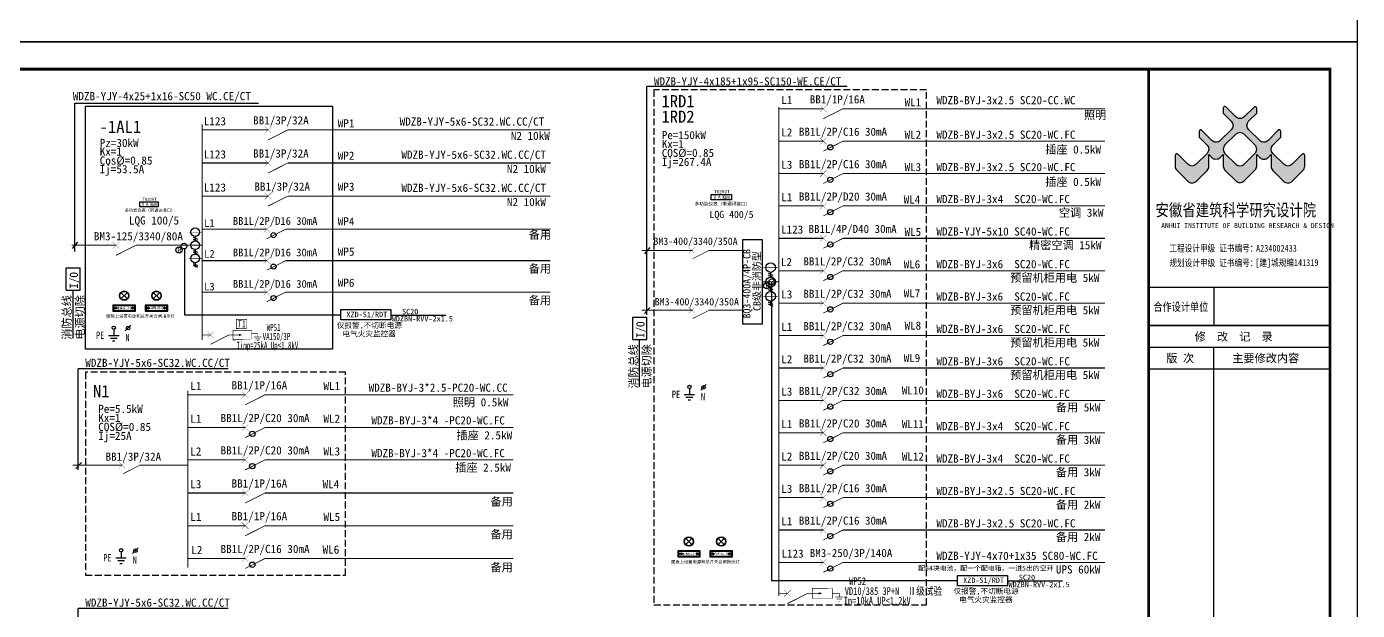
# Model space of a CAD drawing. Header units: millimetres. Extents: x -633009578 to 5705885, y -633235091 to 2571734.
# Drawn here: x 2495533 to 2544355, y 2302132 to 2323531 of the extents above; entities that cross this region are included whole.
import ezdxf
from ezdxf.enums import TextEntityAlignment as Align

# ---------------------------------------------------------------- set-up
doc = ezdxf.new("R2010")
doc.units = ezdxf.units.MM
doc.header["$LTSCALE"] = 1000
doc.header["$MEASUREMENT"] = 0
for name, pattern in [('CENTER2', [1.125, 0.75, -0.125, 0.125, -0.125]), ('CENTERX2', [101.60000000000001, 63.5, -12.7, 12.7, -12.7]), ('CONTINOUS', [0]), ('DASH', [0.35, 0.25, -0.1]), ('DASHED', [0.75, 0.5, -0.25])]:
    doc.linetypes.add(name, pattern=pattern)
doc.layers.get('0').update_dxf_attribs({"color": 9})
for name, color, linetype in [('000000000000电气', 7, 'Continuous'), ('ETEXT', 3, 'Continuous'), ('LIU6', 7, 'Continuous'), ('Q4', 4, 'DASHED'), ('SIG_TEXT', 7, 'Continuous'), ('电气系统', 3, 'Continuous'), ('系统图', 2, 'Continuous'), ('设备-箱柜', 3, 'Continuous'), ('院图签、封面151013$0$PUB_TITLE', 153, 'Continuous'), ('院图签、封面151013$0$图签文字', 4, 'Continuous')]:
    doc.layers.add(name, color=color, linetype=linetype)
doc.layers.add('CENTER', color=2, linetype='CENTERX2', lineweight=15)
doc.layers.add('DRAW', color=4, linetype='Continuous', lineweight=30)
doc.styles.add('--宋体', font='simhei.ttf', dxfattribs={"width": 0.8})
doc.styles.add('-宋体', font='simhei.ttf', dxfattribs={"width": 0.8})
doc.styles.add('_TCH_LABEL', font='simhei.ttf', dxfattribs={"bigfont": 'GBCBIG'})
doc.styles.add('HZ', font='simhei.ttf', dxfattribs={"width": 0.8, "bigfont": 'HZTXT'})
doc.styles.add('QH2', font='simhei.ttf', dxfattribs={"width": 0.8, "bigfont": 'hztxt.shx'})
doc.styles.add('宋', font='simhei.ttf', dxfattribs={"width": 0.8})
doc.styles.add('宋体', font='simhei.ttf')
doc.styles.add('院图签、封面151013$0$-宋体', font='simhei.ttf', dxfattribs={"width": 0.8})

# ---------------------------------------------------------------- blocks, each defined once
blk = doc.blocks.new('TDRGDF')
at = {"layer": 'Q4', "linetype": 'ByBlock'}
for p, q in [((446387.5256404903, 58472.59624750647), (446593.6993197899, 58678.76992680595)), ((445776.7547560146, 58309.82028122569), (446157.4902807728, 58309.82028122569)), ((445841.0681892505, 58209.92008159889), (446094.891872423, 58209.92008159889)), ((445923.8181400143, 58109.16236952852), (446010.4268967735, 58109.16236952852)), ((445967.1225183934, 58529.56762266156), (445967.1225183934, 58310.67779366902))]:
    blk.add_line(p, q, dxfattribs=at)
for centre, radius in [((445967.1225183934, 58589.75748594452), 60.18986328299367), ((446490.6124801405, 58575.68308715624), 67.1087518500866)]:
    blk.add_circle(centre, radius, dxfattribs=at)
at = {"layer": 'LIU6', "style": 'QH2', "width": 0.7}
for s, p in [('PE', (445318.43758979, 58180.16403639058)), ('N', (446394.4151157473, 58094.5004197343))]:
    blk.add_text(s, height=270, dxfattribs=at).set_placement(p)
blk = doc.blocks.new('1107AA')
at = {"color": 3, "linetype": 'Continuous'}
for points, const_width in [([(0, -7.499999999999943), (-3.791225550042969, 0)], 0.3), ([(1.25, 1.25), (-1.25, -1.25)], 0.1), ([(-1.25, 1.25), (1.25, -1.25)], 0.1)]:
    blk.add_lwpolyline(points, dxfattribs=dict(at, const_width=const_width))
blk = doc.blocks.new('DIANYUANQIECHU')
at = {"color": 2, "linetype": 'Continuous'}
for p, q in [((-382.7851457878423, -262.6817455241689), (-382.7851457878423, 559.0627642427571)), ((-382.7851457878423, 559.0627642427571), (125.9148453391681, 559.0627642427571)), ((125.9148453391681, -262.6817455241689), (125.9148453391681, 559.0627642427571)), ((-382.7851457878423, -262.6817455241689), (125.9148453391681, -262.6817455241689)), ((-135.6266534136084, -2022.217717583175), (-135.6266534136084, -262.6817455269629))]:
    blk.add_line(p, q, dxfattribs=at)
at = {"color": 2, "linetype": 'Continuous', "style": '-宋体'}
for s, p in [('I/O', (44.62207350801327, -212.2931357730413)), ('消防总线', (-214.7050174408068, -2083.741190719884)), ('电源切除', (275.4769001297245, -2080.431213304051))]:
    blk.add_text(s, height=300, rotation=90, dxfattribs=at).set_placement(p)
blk = doc.blocks.new('166')
at = {"linetype": 'CONTINOUS', "const_width": 0.3}
blk.add_lwpolyline([(2.499511344820348, 9.87373129909065), (-2.500488655179652, 9.87373129909065), (-2.500488655179652, -0.1262687009093497), (2.499511344820348, -0.1262687009093497)], close=True, dxfattribs=at)
at = {"linetype": 'CONTINOUS'}
blk.add_lwpolyline([(-0.0004886551796516869, 6.726561730980393, 1.25, 0, 0), (-0.0004886551796516869, 4.87373129909065, 0, 0, 0)], format="xyseb", dxfattribs=at)
at = {"linetype": 'CONTINOUS', "const_width": 0.3}
blk.add_lwpolyline([(-0.0004886551796516869, 9.87373129909065), (-0.0004886551796516869, 6.12373129909065)], dxfattribs=at)
at = {"color": 1, "style": 'HZ', "width": 0.8}
blk.add_attdef('MARK', (5.019829210013995, 3.669134004552689), '', height=3, dxfattribs=at)
blk = doc.blocks.new('G$C6655DB29')
at = {"layer": 'ETEXT'}
for points, const_width in [([(3.163312934804708, 0.003257958800531924), (309.0414488846436, 0.003258559270761907)], 27.075), ([(1136.371727521997, 0.003257757984101772), (985.9164456566796, 0.003258542157709599)], 27.075), ([(1813.246726490092, 46.49905918573495), (2042.680675741751, 46.49905874952674)], 27.075), ([(2042.680675953627, -78.10381713043898), (2042.680675741751, 46.49905874952674)], 20.30625), ([(1907.305675953627, -78.10381712694652), (2178.055675953627, -78.10381713381503)], 20.30625), ([(1958.071300951764, -145.7913171282271), (2127.290050951764, -145.7913171325345)], 20.30625), ([(2008.836925735231, -213.4788171296241), (2076.524425950367, -213.4788171312539)], 20.30625)]:
    blk.add_lwpolyline(points, dxfattribs=dict(at, const_width=const_width))
at = {"layer": '电气系统', "color": 3, "const_width": 20.30625}
blk.add_lwpolyline([(1256.072542051319, 570.3814967920771), (1256.072542042937, 231.9439967920771), (1638.548238915857, 231.943996774964), (1638.548238924704, 570.381496774964)], close=True, dxfattribs=at)
at = {"layer": 'ETEXT', "rotation": 89.99999999855241}
for name, p, xscale, yscale, zscale in [('1107AA', (309.0414488846436, 0.003258559270761907, 3.897044635703086e-08), 90.24999956965446, 90.24999956965446, 90.25), ('166', (1804.699913796969, 0.03633264778181911), 67.6875, 67.6875, 67.6875)]:
    blk.add_blockref(name, p, dxfattribs=dict(at, xscale=xscale, yscale=yscale, zscale=zscale))
at = {"color": 7, "style": '_TCH_LABEL', "flags": 1}
blk.add_attdef('A', text='', height=0.0081450625, dxfattribs=at).set_placement((0, 0), align=Align.MIDDLE_CENTER)
at = {"layer": '电气系统', "color": 3, "style": '宋'}
for s, width, p in [('T1', 0.8, (1307.353704556823, 282.4286507569486, 154.065906459989)), ('VA150/3P  ', 0.6, (2223.333327219356, -183.2268115471816, 154.0659064734793)), ('WP51', 0.6, (2370.531378080603, 148.556345381774, 154.0659064861744)), (' Iimp=25kA Up<1.8kV', 0.6, (1134.019267902244, -508.9887739323312, 154.0659064733304))]:
    blk.add_text(s, height=257.2125, dxfattribs=dict(at, width=width)).set_placement(p)
blk = doc.blocks.new('0923')
at = {"color": 3, "linetype": 'Continuous'}
for p, q in [((-4.999999999997097, -3.749999999999998), (-2.5, -3.749999999999998)), ((-4.607008628772519, -4.999999999999998), (-3.498343629190968, -2.5)), ((-3.556412954494361, -4.999999999999998), (-2.447747954912812, -2.5)), ((2.500000000002899, -3.749999999999998), (5, -3.749999999999998)), ((2.892991371227482, -4.999999999999998), (4.00165637080903, -2.5)), ((3.943587045505637, -4.999999999999998), (5.052252045087187, -2.5)), ((10.00000000000289, -3.749999999999998), (12.5, -3.749999999999998)), ((10.39299137122748, -4.999999999999998), (11.50165637080901, -2.5)), ((11.44358704550562, -4.999999999999998), (12.55225204508717, -2.5))]:
    blk.add_line(p, q, dxfattribs=at)
at = {"color": 3, "linetype": 'Continuous', "const_width": 0.3}
for points in [[(-7.5, 0), (-7.5, -7.499999999999997)], [(0, 0), (0, -7.499999999999997)], [(7.5, 0), (7.5, -7.499999999999997)]]:
    blk.add_lwpolyline(points, dxfattribs=at)
at = {"color": 3, "linetype": 'Continuous'}
for centre in [(-7.5, -3.749999999999998), (0, -3.749999999999998), (7.5, -3.749999999999998)]:
    blk.add_circle(centre, 2.5, dxfattribs=at)
blk = doc.blocks.new('多功能仪表')
at = {"layer": '系统图', "color": 2}
blk.add_lwpolyline([(499849.8124978523, 344130.797729742), (501604.7780312169, 344130.797729742), (501604.7780312169, 343663.8300797648), (499849.8124978523, 343663.8300797648)], close=True, dxfattribs=at)
at = {"color": 3, "linetype": 'Continuous', "style": '宋体'}
for s, p in [('多功能仪表（带通讯接口）', (500820.9528662576, 343179.832067108)), ('V', (500164.6288839834, 343753.052568481)), ('TK200T', (500773.3548086541, 344241.7908899534)), ('A', (500559.1450232663, 343754.6136896947)), ('KWH', (501159.7769581829, 343748.3737670283))]:
    blk.add_text(s, height=288, dxfattribs=at).set_placement(p, align=Align.CENTER)
blk = doc.blocks.new('wuxiancewen-3dian')
at = {"color": 3, "xscale": 0.6375, "yscale": 0.6375, "zscale": 0.6375}
blk.add_blockref('多功能仪表', (-320698.9524522395, -218483.487614088, 700.6128348268088), dxfattribs=at)
blk = doc.blocks.new('G$C27E13D86')
at = {"layer": '000000000000电气'}
blk.add_line((-199.8397513246164, -862.9455207663705), (-199.839751332067, -2878.739524774777), dxfattribs=at)
blk.add_lwpolyline([(-377.9169249050319, 967.9436696997727), (0, 967.9436696997727), (0, -862.9455207663705), (-377.9169249050319, -862.9455207663705)], close=True, dxfattribs=at)
at = {"layer": '000000000000电气', "style": '宋'}
for s, p in [('仅报警,不切断电源', (-587.5348753542639, -74.31972846348071)), ('电气火灾监控器', (-880.5449258983135, -68.14030017337063)), ('XZD-S1/RDT', (-195.9867351683788, 15.76785820786608, 23344.51928797959))]:
    blk.add_text(s, height=200, rotation=270, dxfattribs=at).set_placement(p, align=Align.MIDDLE)
for s, p in [('WDZBN-RVV-2x1.5', (-434.0785757293925, -898.7317996549536)), ('SC20', (-174.4860695637763, -1276.228993757686))]:
    blk.add_text(s, height=200, rotation=270, dxfattribs=at).set_placement(p)
blk = doc.blocks.new('G$C0529E47C')
at = {"layer": 'ETEXT'}
for points, const_width in [([(0, 0), (338.9231423262972, 6.654299795627594e-07)], 30), ([(1255.632592340233, -2.224696800112724e-07), (1088.923138750019, 6.46454282104969e-07)], 30), ([(2005.632591196569, -1.284060999751091e-06), (2259.85303358105, -1.767301000654697e-06)], 30), ([(2259.853033815743, -138.0641301661963), (2259.85303358105, -1.767301000654697e-06)], 22.5), ([(2109.853033815743, -138.0641301623546), (2409.853033815743, -138.0641301699216)], 22.5), ([(2166.103033813881, -213.0641301637515), (2353.603033813881, -213.0641301685246)], 22.5), ([(2222.3530335736, -288.0641301652649), (2297.353033812018, -288.0641301671276)], 22.5)]:
    blk.add_lwpolyline(points, dxfattribs=dict(at, const_width=const_width))
at = {"layer": 'ETEXT', "rotation": 89.99999999855241}
for name, p, xscale, yscale, zscale in [('1107AA', (338.9231423262972, 6.654299795627594e-07, 4.318054891427892e-08), 99.99999952316284, 99.99999952316284, 100), ('166', (1996.162438628497, 0.03664785483852029), 75, 75, 75)]:
    blk.add_blockref(name, p, dxfattribs=dict(at, xscale=xscale, yscale=yscale, zscale=zscale))
at = {"color": 7, "style": '_TCH_LABEL', "flags": 1}
blk.add_attdef('A', text='', height=0.009025, dxfattribs=at).set_placement((-3.505055883491877, -0.003609926614444703), align=Align.MIDDLE_CENTER)
at = {"layer": '电气系统', "color": 3, "style": '宋', "width": 0.8}
for s, p in [('WP52', (2626.175481389277, 311.1443924756022, 170.710145691052)), ('VD10/385 3P+N  Ⅱ级试验', (2463.075148024713, -56.48237420458463, 170.7101456769853)), (' In=10kA UP<1.2kV', (2269.054914887005, -412.5527027278731, 170.7101456768204))]:
    blk.add_text(s, height=285, dxfattribs=at).set_placement(p)
blk = doc.blocks.new('G$C27E13D8611')
at = {"layer": '000000000000电气'}
blk.add_line((-199.8397513246164, -862.9455207663705), (-199.839751332067, -2878.739524774777), dxfattribs=at)
blk.add_lwpolyline([(-377.9169249050319, 967.9436696997727), (0, 967.9436696997727), (0, -862.9455207663705), (-377.9169249050319, -862.9455207663705)], close=True, dxfattribs=at)
at = {"layer": '000000000000电气', "style": '宋'}
for s, p in [('仅报警,不切断电源', (-587.5348753542639, -74.31972846348071)), ('电气火灾监控器', (-880.5449258983135, -68.14030017337063)), ('XZD-S1/RDT', (-195.9867351683788, 15.76785820786608, 23344.51928797959))]:
    blk.add_text(s, height=200, rotation=270, dxfattribs=at).set_placement(p, align=Align.MIDDLE)
for s, p in [('WDZBN-RVV-2x1.5', (-434.0785757293925, -898.7317996549536)), ('SC20', (-174.4860695637763, -1276.228993757686))]:
    blk.add_text(s, height=200, rotation=270, dxfattribs=at).set_placement(p)
blk = doc.blocks.new('建筑图框_A0')
at = {"layer": '院图签、封面151013$0$PUB_TITLE', "ltscale": 100}
h = blk.add_hatch(color=256, dxfattribs=at)
h.paths.add_polyline_path([(113562.180478177, 80487.81981608015), (113198.0310670594, 80857.26768686762, 0.6707935456306521), (113098.7013884233, 80816.54360613087), (113098.7013884233, 80604.38672772492), (113385.3709718762, 80313.54603433632, -0.4142135623735418), (113383.1489282651, 80005.89338519983), (112984.0358576914, 79612.50421960861, -0.4142135623730918), (112676.3832085552, 79614.72626322042), (112315.1599465227, 79981.20540876547, 0.6707935456306391), (112215.8302678848, 79940.48132802872), (112215.8302678848, 79546.27956390008, 0.1970359864208857), (112278.4418700244, 79393.56426113797), (112675.8375435816, 78990.386386964, 0.4142135623730961), (112983.4901927179, 78988.16434335243), (113387.8226740956, 79386.6980652418, 0.2007900966605465), (113452.6563198464, 79541.63541161641), (113452.6563198464, 79968.45242251945), (113558.8392681815, 79860.72448728536, 0.4142135623748672), (113866.4919173187, 79858.50244367402), (113978.0416942416, 79968.45242251852), (113978.0416942416, 79550.40555191343, 0.2001122639935302), (114042.4720002133, 79395.86679850402), (114439.4809417212, 79002.50611155992, 0.4115122352096748), (114745.7182259122, 79002.50611067377), (115142.7271720124, 79395.86679761694, 0.2001122654987136), (115207.1574788792, 79550.40555191273), (115207.1574788792, 79968.45242251875), (115318.707255804, 79858.50244367379, 0.4142135623739847), (115626.3599049402, 79860.7244872856), (115732.5428532744, 79968.45242251898), (115732.5428532744, 79541.63541161758, 0.2007900966608686), (115797.3764990261, 79386.6980652425), (116201.7089804029, 78988.1643433522, 0.4142135623730981), (116509.3616295392, 78990.386386964), (116906.7573030973, 79393.56426113797, 0.1970359864208826), (116969.368905236, 79546.27956390008), (116969.368905236, 79940.48132802872, 0.6707935456306391), (116870.0392266, 79981.20540876547), (116508.8159645656, 79614.72626322019, -0.4142135623739719), (116201.1633154284, 79612.50421960885), (115802.0502448557, 80005.89338520076, -0.4142135623726449), (115799.8282012446, 80313.54603433679), (116086.4977846984, 80604.38672772516), (116086.4977846975, 80816.5436061311, 0.6707935456277528), (115987.1681060614, 80857.26768686739), (115623.0186949437, 80487.81981608015, -0.414213562373097), (115315.3660458075, 80485.59777246858), (114912.7860008823, 80882.40419058315, -0.414213562373987), (114910.5639572712, 81190.05683972035), (115209.0558209037, 81492.89183024666), (115209.0558209037, 81666.97620569635, 0.6655700322376877), (115110.3186872294, 81708.29283139645), (114746.8861114299, 81350.07244653814, -0.4142135623731005), (114439.2334622918, 81352.29449014994), (114075.4730308549, 81721.34772151057, 0.6707935456306543), (113976.1433522189, 81680.62364077382), (113976.1433522189, 81492.89183024736), (114274.6352158505, 81190.05683972011, -0.4142135623726572), (114272.4131722385, 80882.40419058362), (113869.8331273133, 80485.59777246905, -0.4142135623730906)])
h.paths.add_polyline_path([(114043.1708542006, 80321.33903429913), (114439.8842837987, 80712.36297351541, -0.4099890515666543), (114745.314889322, 80712.36297351541), (115142.0283189202, 80321.33903429913, -0.4176851873645472), (115142.4316578051, 80011.86293362873), (114745.7182259085, 79618.7950453076, -0.4115122352096752), (114439.4809417194, 79618.79504619492), (114042.7675144216, 80011.86293451628, -0.4176851856633209)], flags=16)
for p, q in [((118900, 0), (118900, 84100)), ((117900, 1000), (117900, 83100))]:
    blk.add_line(p, q)
at = {"layer": '院图签、封面151013$0$PUB_TITLE'}
for p, q in [((111238.0804010471, 73699.60941349366), (117838.0804010471, 73699.60941349366)), ((117838.0804010471, 73699.60941349366), (111238.0804010471, 73699.60941349366)), ((111238.0804010471, 73699.60941349366), (117838.0804010471, 73699.60941349366)), ((117838.0804010471, 72899.9946691168), (111238.0804010471, 72899.9946691168)), ((113638.0804010462, 37000.52187855891), (113638.0804379303, 72899.41678568209)), ((117838.0804010471, 72099.99466911657), (111238.0804010471, 72099.99466911657))]:
    blk.add_line(p, q, dxfattribs=at)
blk.add_lwpolyline([(0, 0), (118900, 0), (118900, 84100), (0, 84100)], close=True, dxfattribs=at)
at = {"layer": '院图签、封面151013$0$PUB_TITLE', "const_width": 100}
blk.add_lwpolyline([(2500, 1000), (117900, 1000), (117900, 83100), (2500, 83100)], close=True, dxfattribs=at)
at = {"layer": '院图签、封面151013$0$PUB_TITLE'}
for points, const_width in [([(111238.0804010471, 1000.00033656368), (111238.0804010471, 83099.99466911657)], 100), ([(111238.0804010471, 75099.99466911657), (117838.0804010471, 75099.99466911657)], 48), ([(113638.0804379303, 73699.60941349366), (113638.0804379303, 75099.99466911657)], 48), ([(111238.0804010471, 73699.60941349366), (117838.0804010471, 73699.60941349366)], 48)]:
    blk.add_lwpolyline(points, dxfattribs=dict(at, const_width=const_width))
for points in [[(114910.5639572693, 81190.05683969334), (115209.0558209019, 81492.8918302902), (115209.0558209019, 81666.97620567167, 0.665570032233344), (115110.3186872322, 81708.29283145745), (114746.8861114336, 81350.07244657353, -0.4142135623730974), (114439.2334622936, 81352.29449018324), (114075.4730308605, 81721.34772151802, 0.6707935456306542), (113976.1433522301, 81680.6236407645), (113976.1433522301, 81492.8918302902), (114274.6352158627, 81190.05683969334, -0.4142135623730941), (114272.4131722525, 80882.40419057687), (113869.8331273152, 80485.59777244413, -0.414213562373097), (113562.1804781752, 80487.81981605384), (113198.0310670687, 80857.26768688043, 0.6707935456306523), (113098.701388414, 80816.54360612715), (113098.701388414, 80604.38672775123), (113385.3709718781, 80313.54603437264, -0.4142135623730921), (113383.1489282688, 80005.89338525617), (112984.0358576849, 79612.50421966403, -0.414213562373095), (112676.3832085449, 79614.72626327351), (112315.1599465208, 79981.2054088004, 0.6707935456306392), (112215.8302678904, 79940.48132804711), (112215.8302678904, 79546.27956394036, 0.1970359864211136), (112278.4418700291, 79393.56426118687), (112675.8375435909, 78990.38638700335, 0.4142135623730961), (112983.4901927309, 78988.16434339364), (113387.822674091, 79386.69806522224, 0.2007900966603136), (113452.6563198408, 79541.63541168068), (113452.6563198408, 79968.45242256019), (113558.8392681917, 79860.72448734124, 0.4142135623730972), (113866.4919173317, 79858.50244373176), (113978.0416942434, 79968.45242256019), (113978.0416942434, 79550.40555194695, 0.2001122639942263), (114042.4720002254, 79395.8667985329), (114439.4809417324, 79002.50611156318, 0.4115122352096749), (114745.7182259159, 79002.50611070474), (115142.7271720245, 79395.86679767445, 0.2001122654984353), (115207.1574788885, 79550.40555194695), (115207.1574788885, 79968.45242256019), (115318.7072558003, 79858.50244373176, 0.4142135623730947), (115626.3599049402, 79860.72448734124), (115732.5428532679, 79968.45242256019), (115732.5428532679, 79541.63541168068, 0.2007900966603119), (115797.3764990168, 79386.69806522224), (116201.708980401, 78988.16434339364, 0.4142135623730949), (116509.361629541, 78990.38638700335), (116906.7573031029, 79393.56426118687, 0.1970359864211105), (116969.3689052416, 79546.27956394036), (116969.3689052416, 79940.48132804711, 0.6707935456306392), (116870.0392266111, 79981.2054088004), (116508.8159645637, 79614.72626327351, -0.4142135623730949), (116201.1633154228, 79612.50421966403), (115802.0502448631, 80005.89338525617, -0.4142135623730947), (115799.8282012539, 80313.54603437264), (116086.4977846937, 80604.38672775123), (116086.4977846937, 80816.54360612715, 0.6707935456306622), (115987.1681060633, 80857.26768688043), (115623.0186949568, 80487.81981605384, -0.414213562373097), (115315.3660458168, 80485.59777244413), (114912.7860008795, 80882.40419057687, -0.4142135623730941)], [(115142.0283189137, 80321.33903430775), (114745.3148893192, 80712.3629735359, 0.4099890515666543), (114439.8842837885, 80712.3629735359), (114043.170854195, 80321.33903430775, 0.417685185663768), (114042.7675144272, 80011.86293453071), (114439.4809417324, 79618.79504617536, 0.4115122352096752), (114745.7182259159, 79618.79504531715), (115142.4316577986, 80011.86293367227, 0.4176851873649953)]]:
    blk.add_lwpolyline(points, format="xyb", close=True, dxfattribs=at)
at = {"layer": '院图签、封面151013$0$PUB_TITLE', "style": '院图签、封面151013$0$-宋体', "width": 0.8000000000029104}
for s, height, p in [('安徽省建筑科学研究设计院', 450, (111495.5045238174, 77709.81872752588)), ('工程设计甲级 证书编号：', 250, (112002.2639096454, 76408.85693122633)), ('A234002433', 250, (115183.440619681, 76408.85693122633)), ('[建]城规编141319', 250, (115153.7853314243, 75882.43885002937)), ('规划设计甲级 证书编号：', 250, (112002.2639096454, 75873.60847196262)), ('合作设计单位', 300, (111415.7777002491, 74236.21400444908))]:
    blk.add_text(s, height=height, dxfattribs=at).set_placement(p)
at = {"layer": '院图签、封面151013$0$PUB_TITLE', "ltscale": 100, "style": '院图签、封面151013$0$-宋体'}
blk.add_text('ANHUI INSTITUTE OF BUILDING RESEARCH & DESIGN', height=180, dxfattribs=at).set_placement((111701.7849909412, 77275.87985659414))
at = {"layer": '院图签、封面151013$0$PUB_TITLE', "style": '院图签、封面151013$0$-宋体'}
for s, p in [('修  改  记  录', (112930.5203999123, 73145.94872032502)), ('版 次', (111889.6400794564, 72353.22169643734)), ('主要修改内容', (114309.8496149117, 72353.22169643734))]:
    blk.add_text(s, height=300, dxfattribs=at).set_placement(p)
at = {"layer": '院图签、封面151013$0$图签文字', "color": 6, "style": '院图签、封面151013$0$-宋体'}
for tag, height, width, p in [('工程主持人', 400, 0.8000000000029104, (114688.0804010462, 36699.5688464453)), ('审定', 400, 0.8000000000029104, (114688.0804010462, 35899.56884644483)), ('审核', 400, 0.8000000000029104, (114688.0804010462, 35099.56884644437)), ('专业负责人', 400, 0.8000000000029104, (114688.0804010462, 34299.5688464439)), ('校对', 400, 0.8000000000029104, (114688.0804010462, 33499.56884644344)), ('设计', 400, 0.8000000000029104, (114688.0804010462, 32699.56884644297)), ('方案设计人', 400, 0.8000000000029104, (114688.0804010462, 31900.42615922005)), ('工程编号', 300, 0.6999999999970896, (115738.0804010411, 8700.424278954277)), ('版次', 300, 0.6999999999970896, (113538.0804010311, 3005.726258059498)), ('日期', 300, 0.6999999999970896, (116838.0804010863, 3000.226258123759)), ('图号', 200, 0.6999999999970896, (117338.0804010546, 2400.075247410685)), ('比例', 300, 0.6999999999970896, (113538.0804010015, 2200.188802679535)), ('图号_X施', 300, 0.6999999999970896, (116338.0804010404, 2200.188802651362)), ('图号_总数', 200, 0.6999999999970896, (117338.0804010425, 2000.075247410219))]:
    blk.add_attdef(tag, text='', height=height, dxfattribs=dict(at, width=width)).set_placement(p, align=Align.MIDDLE_CENTER)
at = {"layer": '院图签、封面151013$0$图签文字', "color": 6, "style": '院图签、封面151013$0$-宋体', "width": 0.7}
for tag, p in [('建设单位_001', (115735.8856235607, 7446.21079580821)), ('工程名称_001', (115733.5260729989, 6045.368099178996)), ('图名_001', (114542.8818887114, 4059.656552180292))]:
    blk.add_attdef(tag, p, '', height=300, dxfattribs=at)
blk = doc.blocks.new('G$CE57D67AF')
at = {"color": 3}
for p, q in [((-480.4209279608913, 233.5771448449232), (-317.7863682876341, 396.2117045181803)), ((-480.4209279608913, 396.2117045181803), (-317.7863682876341, 233.5771448449232)), ((308.8065753388219, 233.5771448449232), (471.441135012079, 396.2117045181803)), ((308.8065753388219, 396.2117045181803), (471.441135012079, 233.5771448449232))]:
    blk.add_line(p, q, dxfattribs=at)
for points in [[(-674.1036481242627, -63.84758600126952), (-124.1036481242627, -63.84758600126952), (-124.1036481242627, 86.15241399873048), (-674.1036481242627, 86.15241399873048)], [(-654.1036481242627, -43.84758600126952), (-144.1036481242627, -43.84758600126952), (-144.1036481242627, 66.15241399873048), (-654.1036481242627, 66.15241399873048)], [(115.1238551754504, -63.84758600126952), (665.1238551754504, -63.84758600126952), (665.1238551754504, 86.15241399873048), (115.1238551754504, 86.15241399873048)], [(135.1238551754504, -43.84758600126952), (645.1238551754504, -43.84758600126952), (645.1238551754504, 66.15241399873048), (135.1238551754504, 66.15241399873048)]]:
    blk.add_lwpolyline(points, close=True, dxfattribs=at)
at = {"layer": 'CENTER', "linetype": 'CENTER2', "lineweight": -2}
for p, q in [((-631.1036481242627, 11.15241399873048), (-567.1036481242627, 11.15241399873048)), ((-167.1036481242627, 11.15241399873048), (-231.1036481242627, 11.15241399873048)), ((-199.1036481242627, -20.84758600126952), (-199.1036481242627, 43.15241399873048)), ((158.1238551754504, 11.15241399873048), (222.1238551754504, 11.15241399873048)), ((190.1238551754504, -20.84758600126952), (190.1238551754504, 43.15241399873048)), ((622.1238551754504, 11.15241399873048), (558.1238551754504, 11.15241399873048)), ((590.1238551754504, -20.84758600126952), (590.1238551754504, 43.15241399873048))]:
    blk.add_line(p, q, dxfattribs=at)
at = {"layer": 'DRAW'}
for centre, radius in [((-399.1036481242627, 314.8944246820174), 115), ((-399.1036481242627, 314.8944246820174), 105), ((390.1238551754504, 314.8944246820174), 115), ((390.1238551754504, 314.8944246820174), 105)]:
    blk.add_circle(centre, radius, dxfattribs=at)
at = {"layer": 'DRAW', "lineweight": -2}
for centre in [(-599.1036481242627, 11.15241399873048), (-199.1036481242627, 11.15241399873048), (190.1238551754504, 11.15241399873048), (590.1238551754504, 11.15241399873048)]:
    blk.add_circle(centre, 21, dxfattribs=at)
at = {"layer": 'SIG_TEXT', "color": 4, "style": '宋体'}
for s, height, p in [('电源指示灯', 50, (-582.8942648782395, -20.32261197408661)), ('合闸指示灯', 50, (212.7102942913771, -10.30733987828717)), ('面板上设置电源和总开关合闸指示灯', 75, (-837.4868696569465, -220.5682736053132))]:
    blk.add_text(s, height=height, dxfattribs=at).set_placement(p)

msp = doc.modelspace()

# ---------------------------------------------------------------- linework, layer by layer
at = {"color": 3, "linetype": 'Continuous'}
for points, const_width in [([(2519821.811243686, 2315218.700137676), (2520044.561243685, 2315441.450137676)], 8.91), ([(2519821.811243686, 2315441.450137676), (2520044.561243685, 2315218.700137676)], 8.91), ([(2520572.52460945, 2315328.792534107), (2519971.099609449, 2315024.774157249)], 24.057), ([(2519821.811243686, 2313024.176650305), (2520044.561243685, 2313246.926650305)], 8.91), ([(2519821.811243686, 2313246.926650305), (2520044.561243685, 2313024.176650305)], 8.91), ([(2520572.52460945, 2313134.269046737), (2519971.099609449, 2312830.250669879)], 24.057), ([(2498924.568517678, 2307338.938641294), (2499149.566267677, 2307563.936391294)], 8.99991), ([(2498924.568517678, 2307563.936391294), (2499149.566267677, 2307338.938641294)], 8.99991), ([(2499682.857263769, 2307450.14197009), (2499075.363338768, 2307143.055771428)], 24.299757)]:
    msp.add_lwpolyline(points, dxfattribs=dict(at, const_width=const_width))
at = {"layer": '000000000000电气', "color": 3, "linetype": 'Continuous'}
for p, q in [((2525640.740496443, 2321332.694302945), (2518291.570243916, 2321332.694302945)), ((2518291.570243916, 2312965.640804726), (2518291.570243916, 2321332.694302945)), ((2502929.638976681, 2310992.028686986), (2497428.802427359, 2310992.028686986)), ((2497428.802427359, 2307283.628328139), (2497428.802427359, 2310992.028686986)), ((2502929.638976681, 2302201.028686986), (2497428.802427359, 2302201.028686986)), ((2497428.802427359, 2296340.128328139), (2497428.802427359, 2302201.028686986))]:
    msp.add_line(p, q, dxfattribs=at)
at = {"layer": '000000000000电气', "color": 3, "linetype": 'DASH'}
for points in [[(2518549.201559429, 2302330.04963171), (2528547.725030985, 2302330.04963171), (2528547.725030985, 2321213.093606856), (2518549.201559429, 2321213.093606856)], [(2497689.033477055, 2303419.834023706), (2507234.972204233, 2303419.834023706), (2507234.972204233, 2310862.5), (2497689.033477055, 2310862.5)]]:
    msp.add_lwpolyline(points, close=True, dxfattribs=at)
at = {"layer": '000000000000电气', "color": 3}
for points in [[(2497301.763801255, 2315286.968101438), (2497301.763801255, 2320723.776438998), (2504044.002303811, 2320723.776438998)], [(2497401.057462082, 2315628.025596409), (2497202.470140424, 2315402.959965198)], [(2518402.32333176, 2315430.435459175), (2518205.721883319, 2315207.620484275)], [(2518402.32333176, 2313235.911971805), (2518205.721883319, 2313013.096996904)], [(2497540.673114544, 2307552.810564674), (2497342.08777876, 2307327.747184117)]]:
    msp.add_lwpolyline(points, dxfattribs=at)
for points in [[(2497689.033477055, 2320617.888828365), (2506753.623443824, 2320617.888828365), (2506753.623443824, 2311711.131290025), (2497689.033477055, 2311711.131290025)], [(2522536.036123769, 2315710.783312157), (2521792.155504848, 2315710.783312157), (2521792.155504848, 2312630.421095789), (2522536.036123769, 2312630.421095789)]]:
    msp.add_lwpolyline(points, close=True, dxfattribs=at)
for points, const_width in [([(2523127.115053965, 2320521.69079017), (2524761.225988168, 2320521.69079017)], 39.6), ([(2525482.935988167, 2320521.69079017), (2535090.575677177, 2320521.69079017)], 39.6), ([(2501972.001204508, 2319944.878624992), (2501972.001204508, 2312043.135504608)], 40), ([(2501972.001204508, 2319746.659035242), (2504391.125808186, 2319746.659035242)], 40), ([(2505120.125808186, 2319746.659035242), (2514751.803687552, 2319746.659035242)], 40), ([(2523127.115053965, 2319333.69079017), (2524761.225988168, 2319333.69079017)], 39.6), ([(2525482.935988167, 2319333.69079017), (2535090.575677177, 2319333.69079017)], 39.6), ([(2501972.001204508, 2318532.784224088), (2504391.125808186, 2318532.784224088)], 40), ([(2505120.125808186, 2318532.784224088), (2514753.344630675, 2318532.784224088)], 40), ([(2523127.115053965, 2318145.69079017), (2524761.225988168, 2318145.69079017)], 39.6), ([(2525482.935988167, 2318145.69079017), (2535090.575677177, 2318145.69079017)], 39.6), ([(2501972.001204508, 2317318.909412934), (2504391.125808186, 2317318.909412934)], 40), ([(2505120.125808186, 2317318.909412934), (2514751.803687552, 2317318.909412934)], 40), ([(2523127.115053965, 2316957.69079017), (2524761.225988168, 2316957.69079017)], 39.6), ([(2525482.935988167, 2316957.69079017), (2535090.575677177, 2316957.69079017)], 39.6), ([(2501972.001204508, 2316105.03460178), (2504344.094099653, 2316105.03460178)], 38), ([(2505036.644099654, 2316105.03460178), (2514751.803687552, 2316105.03460178)], 38), ([(2523127.115053965, 2315769.69079017), (2524761.225988168, 2315769.69079017)], 39.6), ([(2525482.935988167, 2315769.69079017), (2535090.575677177, 2315769.69079017)], 39.6), ([(2497190.585445472, 2315515.492780804), (2498796.40246889, 2315515.492780804)], 40), ([(2497490.681902572, 2314282.501000335), (2499226.045210813, 2314282.501000335), (2499226.045210813, 2315488.654124232)], 1), ([(2499541.48245648, 2315515.492780804), (2501966.957040022, 2315515.492780804)], 40), ([(2518281.94406573, 2312495.815277545), (2520325.382362823, 2312495.815277545), (2520325.382362823, 2315352.070454796)], 0.9900000000000001), ([(2501972.001204508, 2314951.853531184), (2504344.094099653, 2314951.853531184)], 38), ([(2505036.644099654, 2314951.853531184), (2514751.803687552, 2314951.853531184)], 38), ([(2522536.036123769, 2314170.602203974), (2523139.567417588, 2314170.602203974)], 35.64), ([(2523127.115053965, 2314581.69079017), (2524761.225988168, 2314581.69079017)], 39.6), ([(2525482.935988167, 2314581.69079017), (2535090.575677177, 2314581.69079017)], 39.6), ([(2501972.001204508, 2313798.672460588), (2504344.094099653, 2313798.672460588)], 38), ([(2505036.644099654, 2313798.672460588), (2514751.803687552, 2313798.672460588)], 38), ([(2523127.115053965, 2313393.69079017), (2524761.225988168, 2313393.69079017)], 39.6), ([(2525482.935988167, 2313393.69079017), (2535090.575677177, 2313393.69079017)], 39.6), ([(2523127.115053965, 2312205.69079017), (2524761.225988168, 2312205.69079017)], 39.6), ([(2525482.935988167, 2312205.69079017), (2535090.575677177, 2312205.69079017)], 39.6), ([(2523127.115053965, 2311017.69079017), (2524761.225988168, 2311017.69079017)], 39.6), ([(2525482.935988167, 2311017.69079017), (2535090.575677177, 2311017.69079017)], 39.6), ([(2501443.389667133, 2310034.976976044), (2503552.587098716, 2310034.976976044)], 39.9996), ([(2504281.579808716, 2310034.976976044), (2513391.152445882, 2310034.976976044)], 39.9996), ([(2523127.115053965, 2309829.69079017), (2524761.225988168, 2309829.69079017)], 39.6), ([(2525482.935988167, 2309829.69079017), (2535090.575677177, 2309829.69079017)], 39.6), ([(2501443.389667133, 2308834.988976044), (2503552.587098716, 2308834.988976044)], 39.9996), ([(2504281.579808716, 2308834.988976044), (2513391.152445882, 2308834.988976044)], 39.9996), ([(2523127.115053965, 2308641.69079017), (2524761.225988168, 2308641.69079017)], 39.6), ([(2525482.935988167, 2308641.69079017), (2535090.575677177, 2308641.69079017)], 39.6), ([(2501443.389667133, 2307649.384471053), (2503552.587098716, 2307649.384471053)], 39.9996), ([(2504281.579808716, 2307649.384471053), (2513391.152445882, 2307649.384471053)], 39.9996), ([(2523127.115053965, 2307453.69079017), (2524761.225988168, 2307453.69079017)], 39.6), ([(2525482.935988167, 2307453.69079017), (2535090.575677177, 2307453.69079017)], 39.6), ([(2501443.389667133, 2306435.012976045), (2503552.587098716, 2306435.012976045)], 39.9996), ([(2504281.579808716, 2306435.012976045), (2513391.152445882, 2306435.012976045)], 39.9996), ([(2523127.115053965, 2306265.69079017), (2524761.225988168, 2306265.69079017)], 39.6), ([(2525482.935988167, 2306265.69079017), (2535090.575677177, 2306265.69079017)], 39.6), ([(2501443.389667133, 2305235.024976044), (2503552.587098716, 2305235.024976044)], 39.9996), ([(2504281.579808716, 2305235.024976044), (2513391.152445882, 2305235.024976044)], 39.9996), ([(2523127.115053965, 2305077.69079017), (2524761.225988168, 2305077.69079017)], 39.6), ([(2525482.935988167, 2305077.69079017), (2535090.575677177, 2305077.69079017)], 39.6), ([(2501443.389667133, 2304035.036976043), (2503552.587098716, 2304035.036976043)], 39.9996), ([(2504281.579808716, 2304035.036976043), (2513391.152445882, 2304035.036976043)], 39.9996), ([(2523127.115053965, 2303889.69079017), (2524761.225988168, 2303889.69079017)], 39.6), ([(2525482.935988167, 2303889.69079017), (2535090.575677177, 2303889.69079017)], 39.6)]:
    msp.add_lwpolyline(points, dxfattribs=dict(at, const_width=const_width))
at = {"layer": '000000000000电气', "color": 3, "linetype": 'Continuous'}
for points, const_width in [([(2523127.115053965, 2302662.420770243), (2523127.115053965, 2320586.596775667)], 35.64), ([(2518093.14492346, 2315328.792534107), (2519963.970153842, 2315328.792534107)], 35.64), ([(2520572.52460945, 2315328.792534107), (2521792.155504848, 2315328.792534107)], 35.64), ([(2518093.14492346, 2313134.269046737), (2519963.970153842, 2313134.269046737)], 35.64), ([(2520572.52460945, 2313134.269046737), (2521792.155504848, 2313134.269046737)], 35.64), ([(2501443.389667133, 2303693.83155036), (2501443.389667133, 2310180.348719449)], 35.99964), ([(2497228.374815032, 2307450.14197009), (2499038.362938881, 2307450.14197009)], 35.99964), ([(2499682.857263769, 2307450.14197009), (2501443.389667133, 2307450.14197009)], 35.99964)]:
    msp.add_lwpolyline(points, dxfattribs=dict(at, const_width=const_width))
at = {"layer": '000000000000电气'}
for points in [[(2501322.298519657, 2315397.626449822), (2501322.298519657, 2312970.5), (2507062.508114127, 2312970.5)], [(2522866.43122942, 2314176.080358068), (2522866.43122942, 2303232.980596083), (2529687.401238868, 2303232.980596083)]]:
    msp.add_lwpolyline(points, dxfattribs=at)
at = {"layer": '000000000000电气', "color": 3}
for centre, radius in [((2525019.080865952, 2319105.661647209), 96.27701699492837), ((2525019.080865952, 2317917.661647209), 96.27701699492837), ((2525019.080865952, 2316729.661647209), 96.27701699492837), ((2504591.530598536, 2315886.218757524), 92.3870365102848), ((2525019.080865952, 2315541.661647209), 96.27701699492837), ((2504591.530598536, 2314733.037686928), 92.3870365102848), ((2525019.080865952, 2314353.661647209), 96.27701699492837), ((2504591.530598536, 2313579.856616332), 92.3870365102848), ((2525019.080865952, 2313165.661647209), 96.27701699492837), ((2525019.080865952, 2311977.661647209), 96.27701699492837), ((2525019.080865952, 2310789.661647209), 96.27701699492837), ((2525019.080865952, 2309601.661647209), 96.27701699492837), ((2503813.04396663, 2308604.658811731), 97.2485396209681), ((2525019.080865952, 2308413.661647209), 96.27701699492837), ((2503813.04396663, 2307419.054306741), 97.2485396209681), ((2525019.080865952, 2307229.315873191), 96.27701699492837), ((2525019.080865952, 2306037.661647209), 96.27701699492837), ((2525019.080865952, 2304853.315873191), 96.27701699492837), ((2503813.04396663, 2303804.706811731), 97.2485396209681), ((2525019.080865952, 2303665.315873191), 96.27701699492837)]:
    msp.add_circle(centre, radius, dxfattribs=at)
at = {"layer": '000000000000电气'}
for centre, radius in [((2501124.441108866, 2315343.409590202), 112.5724505767822), ((2501308.817704094, 2315486.59236747), 103.562286817748), ((2522866.43122942, 2314176.080358068), 103.562286817748), ((2522682.054634192, 2314032.8975808), 112.5724505767822)]:
    msp.add_circle(centre, radius, dxfattribs=at)

# ---------------------------------------------------------------- block references
at = {"layer": '000000000000电气', "color": 3, "rotation": 90}
for p, xscale, yscale, zscale in [((2524761.225988168, 2320521.69079017), 96.22800000018441, 96.22800000018441, 96.22800000018441), ((2504391.125808186, 2319746.659035242), 97.20000000018626, 97.20000000018626, 97.20000000018626), ((2524761.225988168, 2319333.69079017), 96.22800000018441, 96.22800000018441, 96.22800000018441), ((2504391.125808186, 2318532.784224088), 97.20000000018626, 97.20000000018626, 97.20000000018626), ((2524761.225988168, 2318145.69079017), 96.22800000018441, 96.22800000018441, 96.22800000018441), ((2504391.125808186, 2317318.909412934), 97.20000000018626, 97.20000000018626, 97.20000000018626), ((2524761.225988168, 2316957.69079017), 96.22800000018441, 96.22800000018441, 96.22800000018441), ((2504344.094099653, 2316105.03460178), 92.34000000017694, 92.34000000017694, 92.34000000017694), ((2498812.482456476, 2315515.492780804), 97.20000000018626, 97.20000000018626, 97.20000000018626), ((2524761.225988168, 2315769.69079017), 96.22800000018441, 96.22800000018441, 96.22800000018441), ((2504344.094099653, 2314951.853531184), 92.34000000017694, 92.34000000017694, 92.34000000017694), ((2524761.225988168, 2314581.69079017), 96.22800000018441, 96.22800000018441, 96.22800000018441), ((2504344.094099653, 2313798.672460588), 92.34000000017694, 92.34000000017694, 92.34000000017694), ((2524761.225988168, 2313393.69079017), 96.22800000018441, 96.22800000018441, 96.22800000018441), ((2524761.225988168, 2312205.69079017), 96.22800000018441, 96.22800000018441, 96.22800000018441), ((2524761.225988168, 2311017.69079017), 96.22800000018441, 96.22800000018441, 96.22800000018441), ((2503552.587098716, 2310034.976976044), 97.19902800018626, 97.19902800018626, 97.19902800018626), ((2524761.225988168, 2309829.69079017), 96.22800000018441, 96.22800000018441, 96.22800000018441), ((2503552.587098716, 2308834.988976044), 97.19902800018626, 97.19902800018626, 97.19902800018626), ((2524761.225988168, 2308641.69079017), 96.22800000018441, 96.22800000018441, 96.22800000018441), ((2503552.587098716, 2307649.384471053), 97.19902800018626, 97.19902800018626, 97.19902800018626), ((2524761.225988168, 2307453.69079017), 96.22800000018441, 96.22800000018441, 96.22800000018441), ((2503552.587098716, 2306435.012976045), 97.19902800018626, 97.19902800018626, 97.19902800018626), ((2524761.225988168, 2306265.69079017), 96.22800000018441, 96.22800000018441, 96.22800000018441), ((2503552.587098716, 2305235.024976044), 97.19902800018626, 97.19902800018626, 97.19902800018626), ((2524761.225988168, 2305077.69079017), 96.22800000018441, 96.22800000018441, 96.22800000018441), ((2503552.587098716, 2304035.036976043), 97.19902800018626, 97.19902800018626, 97.19902800018626), ((2524761.225988168, 2303889.69079017), 96.22800000018441, 96.22800000018441, 96.22800000018441)]:
    msp.add_blockref('1107AA', p, dxfattribs=dict(at, xscale=xscale, yscale=yscale, zscale=zscale))
at = {"layer": '000000000000电气', "color": 2}
for p, xscale, yscale, zscale in [((2500911.676584841, 2316566.223363939), 0.6, 0.6, 0.6), ((2521999.06360754, 2316782.820977603), 0.66, 0.66, 0.66)]:
    msp.add_blockref('wuxiancewen-3dian', p, dxfattribs=dict(at, xscale=xscale, yscale=yscale, zscale=zscale))
at = {"layer": '000000000000电气', "rotation": 270}
for p, xscale, yscale, zscale in [((2501958.840911009, 2315515.492780804), 64, 64, 64), ((2523091.334944764, 2314170.602203974), 70.4, 70.4, 70.4)]:
    msp.add_blockref('0923', p, dxfattribs=dict(at, xscale=xscale, yscale=yscale, zscale=zscale))
at = {"layer": '000000000000电气', "color": 3}
for name, p in [('DIANYUANQIECHU', (2497370.893162397, 2314134.310490976)), ('G$C6655DB29', (2501972.001204508, 2312229.031861694))]:
    msp.add_blockref(name, p, dxfattribs=at)
at = {"layer": '000000000000电气', "color": 1, "xscale": 1.5, "yscale": 1.5, "zscale": 1.5}
for p in [(2499710.859371708, 2313196.008701007), (2520430.665838053, 2304188.36352815)]:
    msp.add_blockref('G$CE57D67AF', p, dxfattribs=at)
at = {"layer": '000000000000电气', "rotation": 90}
for name, p in [('G$C27E13D86', (2508030.451783826, 2313159.458462453)), ('G$C27E13D8611', (2530656.931906042, 2303415.179775621, -23674.51928791745))]:
    msp.add_blockref(name, p, dxfattribs=at)
at = {"layer": '000000000000电气', "color": 3, "xscale": 0.9900000000000001, "yscale": 0.9900000000000001, "zscale": 0.9900000000000001}
msp.add_blockref('DIANYUANQIECHU', (2518157.288368844, 2312327.102617219), dxfattribs=at)
at = {"layer": '000000000000电气'}
msp.add_blockref('TDRGDF', (2052765.033001586, 2253903.193824386), dxfattribs=at)
at = {"layer": '000000000000电气', "linetype": 'Continuous'}
for p, xscale, yscale, zscale in [((2078340.70236755, 2252318.152551872), 0.9900000000000001, 0.9900000000000001, 0.9900000000000001), ((2053038.430338786, 2245745.054833506), 0.99999, 0.99999, 0.99999)]:
    msp.add_blockref('TDRGDF', p, dxfattribs=dict(at, xscale=xscale, yscale=yscale, zscale=zscale))
at = {"layer": '000000000000电气', "xscale": 0.9900000000000001, "yscale": 0.9900000000000001, "zscale": 0.9900000000000001}
msp.add_blockref('G$C0529E47C', (2523111.334461972, 2302754.903306508), dxfattribs=at)
at = {"layer": '设备-箱柜'}
for p in [(2425455.291295354, 2322971.39151276), (2425455.291295354, 2238871.39151276)]:
    msp.add_blockref('建筑图框_A0', p, dxfattribs=at)

# ---------------------------------------------------------------- texts
at = {"layer": '000000000000电气', "color": 3, "style": '-宋体'}
for s, height, p in [('WDZB-YJY-4x185+1x95-SC150-WE.CE/CT', 297, (2521985.15320253, 2321377.164650282)), ('WDZB-YJY-5x6-SC32.WC.CC/CT', 299.997, (2500338.301895876, 2311056.979259673)), ('WDZB-YJY-5x6-SC32.WC.CC/CT', 299.997, (2500338.301895876, 2302265.979259673))]:
    msp.add_text(s, height=height, dxfattribs=at).set_placement(p, align=Align.CENTER)
at = {"layer": '000000000000电气', "color": 3}
for s, height, style, p in [('WDZB-YJY-4x25+1x16-SC50 WC.CE/CT', 300, '宋', (2497229.870941364, 2320832.677418791)), ('L123', 300, '宋', (2502032.203036862, 2319912.626812641)), ('WP1', 300, '宋', (2506947.231014867, 2319837.715940739)), ('Pe=150kW', 297, '宋体', (2518836.729390433, 2319405.754559054)), ('Kx=1', 300, '宋', (2498214.821062016, 2318804.468289147)), ('Pz=30kW', 300, '宋', (2498214.821062016, 2319118.157946947)), ('COS%%c=0.85', 297, '宋体', (2518836.729390433, 2318752.069173584)), ('Kx=1', 297, '宋体', (2518836.729390433, 2319080.031961379)), ('Cos%%C=0.85', 300, '宋', (2498214.821062016, 2318473.194419371)), ('L123', 300, '宋', (2502032.203036862, 2318698.752001487)), ('WP2', 300, '宋', (2506947.231014867, 2318652.315239388)), ('Ij=267.4A', 297, '宋体', (2518836.729390433, 2318425.640534137)), ('Ij=53.5A', 300, '宋', (2498214.821062016, 2318155.599806201)), ('L123', 300, '宋', (2502032.203036862, 2317484.877190333)), ('WP3', 300, '宋', (2506947.231014867, 2317513.190050541)), ('LQG 100/5', 300, '宋', (2499289.307065489, 2316275.782835205, -399.9999999378529)), ('L1', 285, '宋', (2502045.631210796, 2316186.315074335)), ('WP4', 300, '宋', (2506947.231014867, 2316242.407216214)), ('L2', 285, '宋', (2502045.631210796, 2315060.184408051)), ('WP5', 300, '宋', (2506947.231014867, 2315132.078287041)), ('WP6', 300, '宋', (2506947.231014867, 2313992.953098195)), ('L3', 285, '宋', (2502045.631210796, 2313860.782428039)), ('Kx=1', 299.997, '宋体', (2498161.081469256, 2309039.912301629)), ('Pe=5.5kW', 299.997, '宋体', (2498161.081469256, 2309368.921736426)), ('COS%%c=0.85', 299.997, '宋体', (2498161.081469256, 2308708.640071156)), ('Ij=25A', 299.997, '宋体', (2498161.081469256, 2308378.917469985))]:
    msp.add_text(s, height=height, dxfattribs=dict(at, style=style)).set_placement(p)
at = {"layer": '000000000000电气', "color": 6, "ltscale": 100, "style": '宋'}
for s, p in [('1RD1', (2518826.306317273, 2320574.859799041)), ('1RD2', (2518826.306317273, 2320008.065844419)), ('N1', (2497968.934473819, 2309944.406064425))]:
    msp.add_text(s, height=445.4999999999998, rotation=359.999973533017, dxfattribs=at).set_placement(p)
at = {"layer": '000000000000电气', "color": 3}
for s, height, style, p in [('BB1/1P/16A', 297, '宋', (2525276.549555194, 2320842.280592627)), ('L1', 297, '宋', (2523421.538718004, 2320842.280592627)), ('WL1', 297, '宋', (2528046.900909191, 2320757.14683041)), ('BB1/3P/32A', 300, '宋', (2504862.072308576, 2320070.487118534)), ('WDZB-YJY-5x6-SC32.WC.CC/CT', 300, '宋', (2511871.829421955, 2320025.735189907)), ('N2 10kW', 300, '宋', (2514012.296779876, 2319533.146003528)), ('L2', 297, '宋', (2523421.538718004, 2319654.280592627)), ('BB1L/2P/C16 30mA', 297, '宋', (2525482.791827708, 2319654.280592627)), ('WL2', 297, '宋', (2528046.900909191, 2319569.14683041)), ('BB1/3P/32A', 300, '宋', (2504862.072308576, 2318856.61230738)), ('WDZB-YJY-5x6-SC32.WC.CC/CT', 300, '宋', (2511934.837068661, 2318811.860378753)), ('L3', 297, '宋', (2523421.538718004, 2318466.280592627)), ('BB1L/2P/C16 30mA', 297, '宋', (2525482.791827708, 2318466.280592627)), ('N2 10kW', 300, '宋', (2513868.98526972, 2318319.271192374)), ('WL3', 297, '宋', (2528046.900909191, 2318381.14683041)), ('BB1/3P/32A', 300, '宋', (2504909.173613099, 2317642.737496226)), ('WDZB-YJY-5x6-SC32.WC.CC/CT', 300, '宋', (2511934.837068661, 2317597.9855676)), ('N2 10kW', 300, '宋', (2513868.98526972, 2317105.39638122)), ('L1', 297, '宋', (2523421.538718004, 2317278.280592627)), ('BB1L/2P/D20 30mA', 297, '宋', (2525482.791827708, 2317278.280592627)), ('WL4', 297, '宋', (2528014, 2317193.14683041)), ('BB1L/2P/D16 30mA', 285, '宋', (2504649.425846667, 2316383.343553267)), ('L123', 297, '宋', (2523620.038718004, 2316090.280592627)), ('BB1L/4P/D40 30mA', 297, '宋', (2525834.791827708, 2316090.280592627)), ('WL5', 297, '宋', (2528046.900909191, 2316005.14683041)), ('BM3-125/3340/80A', 300, '宋', (2499633.96477603, 2315822.15720322)), ('备用', 300, '宋', (2514364.139592745, 2315909.015343984)), ('BM3-400/3340/350A', 267.3, '-宋体', (2520072.469055317, 2315642.262021619)), ('BB1L/2P/D16 30mA', 285, '宋', (2504649.425846667, 2315230.162482671)), ('备用', 300, '宋', (2514364.139592745, 2314670.482680786)), ('L2', 297, '宋', (2523407.538718004, 2314902.280592627)), ('BB1L/2P/C32 30mA', 297, '宋', (2525646.549555194, 2314902.280592627)), ('WL6', 297, '宋', (2528014, 2314817.14683041)), ('BB1L/2P/D16 30mA', 285, '宋', (2504649.425846667, 2314076.981412075)), ('备用', 300, '宋', (2514364.139592745, 2313508.393118372)), ('L3', 297, '宋', (2523421.538718004, 2313714.280592627)), ('BB1L/2P/C32 30mA', 297, '宋', (2525646.549555194, 2313714.280592627)), ('WL7', 297, '宋', (2528014, 2313757)), ('BM3-400/3340/350A', 267.3, '-宋体', (2520121.707320829, 2313422.946906324)), ('BB1L/2P/C32 30mA', 297, '宋', (2525646.549555194, 2312526.280592627)), ('WL8', 297, '宋', (2528046.900909191, 2312569)), ('L1', 297, '宋', (2523421.538718004, 2312526.280592627)), ('L2', 297, '宋', (2523421.538718004, 2311338.280592627)), ('BB1L/2P/C32 30mA', 297, '宋', (2525646.549555194, 2311338.280592627)), ('WL9', 297, '宋', (2528014, 2311381)), ('L1', 299.997, '宋', (2501740.784333601, 2310358.801821053)), ('BB1/1P/16A', 299.997, '宋', (2504073.110749009, 2310358.801821053)), ('WL1', 299.997, '宋', (2506729.094311756, 2310358.801821053)), ('WDZB-BYJ-3*2.5-PC20-WC.CC', 299.997, '宋', (2510630.850893379, 2310306.366813867)), ('L3', 297, '宋', (2523421.538718004, 2310150.280592627)), ('BB1L/2P/C32 30mA', 297, '宋', (2525482.791827708, 2310150.280592627)), ('WL10', 297, '宋', (2528046.900909191, 2310193)), ('照明 0.5kW', 299.997, '宋', (2512188.902659971, 2309759.967419775)), ('L1', 299.997, '宋', (2501740.784333601, 2309158.813821053)), ('BB1L/2P/C20 30mA', 299.997, '宋', (2504281.434193545, 2309158.813821053)), ('WL2', 299.997, '宋', (2506729.094311756, 2309158.813821053)), ('WDZB-BYJ-3*4 -PC20-WC.FC', 299.997, '宋', (2510630.850893379, 2309106.378813867)), ('L1', 297, '宋', (2523421.538718004, 2308962.280592627)), ('BB1L/2P/C20 30mA', 297, '宋', (2525482.791827708, 2308962.280592627)), ('WL11', 297, '宋', (2528046.900909191, 2308962.280592627)), ('插座 2.5kW', 299.997, '宋', (2512325.567959971, 2308559.979419775)), ('BB1/3P/32A', 299.997, '宋', (2499448.599718872, 2307741.732851714)), ('L2', 299.997, '宋', (2501740.784333601, 2307958.825821053)), ('BB1L/2P/C20 30mA', 299.997, '宋', (2504281.434193545, 2307973.209316063)), ('WL3', 299.997, '宋', (2506729.094311756, 2307958.825821053)), ('WDZB-BYJ-3*4 -PC20-WC.FC', 299.997, '宋', (2510630.850893379, 2307906.390813867)), ('L2', 297, '宋', (2523421.538718004, 2307774.280592627)), ('BB1L/2P/C20 30mA', 297, '宋', (2525482.791827708, 2307774.280592627)), ('WL12', 297, '宋', (2528046.900909191, 2307774.280592627)), ('插座 2.5kW', 299.997, '宋', (2512279.520733495, 2307377.213469775)), ('L3', 299.997, '宋', (2501740.784333601, 2306758.837821054)), ('BB1/1P/16A', 299.997, '宋', (2504073.110749009, 2306758.837821054)), ('WL4', 299.997, '宋', (2506695.861402481, 2306758.837821053)), ('L3', 297, '宋', (2523421.538718004, 2306586.280592627)), ('BB1L/2P/C16 30mA', 297, '宋', (2525482.791827708, 2306586.280592627)), ('备用', 299.997, '宋', (2512961.750700966, 2306129.206602345)), ('L1', 299.997, '宋', (2501740.784333601, 2305558.849821054)), ('BB1/1P/16A', 299.997, '宋', (2504073.110749009, 2305558.849821053)), ('WL5', 299.997, '宋', (2506729.094311756, 2305558.849821053)), ('L1', 297, '宋', (2523421.538718004, 2305398.280592627)), ('BB1L/2P/C16 30mA', 297, '宋', (2525482.791827708, 2305398.280592627)), ('备用', 299.997, '宋', (2512961.750700966, 2304929.218602344)), ('L2', 299.997, '宋', (2501775.490945545, 2304344.478326043)), ('BB1L/2P/C16 30mA', 299.997, '宋', (2504281.434193545, 2304358.861821053)), ('WL6', 299.997, '宋', (2506695.861402481, 2304358.861821054)), ('BM3-250/3P/140A', 297, '宋', (2525778.791827708, 2304210.280592627)), ('L123', 297, '宋', (2523634.038718004, 2304210.280592627)), ('备用', 299.997, '宋', (2512961.750700966, 2303717.312527296))]:
    msp.add_text(s, height=height, dxfattribs=dict(at, style=style)).set_placement(p, align=Align.MIDDLE)
at = {"layer": '000000000000电气', "color": 2, "linetype": 'Continuous', "style": '宋'}
for s, p in [('WDZB-BYJ-3x2.5 SC20-CC.WC', (2528910.61305886, 2320683.123305758)), ('照明', (2534325.362737081, 2320139.628581488)), ('WDZB-BYJ-3x2.5 SC20-WC.FC', (2528910.61305886, 2319420.527188174)), ('插座 0.5kW', (2532904.602076057, 2318877.032463904)), ('WDZB-BYJ-3x2.5 SC20-WC.FC', (2528910.61305886, 2318232.527188174)), ('插座 0.5kW', (2532904.602076057, 2317689.032463904)), ('WDZB-BYJ-3x4  SC20-WC.FC', (2528910.61305886, 2317059.445591046)), ('空调 3kW', (2533404.956917548, 2316559.191408633)), ('WDZB-YJY-5x10 SC40-WC.FC', (2528910.61305886, 2315871.445591046)), ('精密空调 15kW', (2532309.456917548, 2315371.191408633)), ('WDZB-BYJ-3x6  SC20-WC.FC', (2528910.61305886, 2314675.445591046)), ('预留机柜用电 5kW', (2531618.956917548, 2314175.191408633)), ('WDZB-BYJ-3x6  SC20-WC.FC', (2528910.61305886, 2313487.445591046)), ('预留机柜用电 5kW', (2531618.956917548, 2312987.191408633)), ('WDZB-BYJ-3x6  SC20-WC.FC', (2528910.61305886, 2312299.445591046)), ('预留机柜用电 5kW', (2531618.956917548, 2311799.191408633)), ('WDZB-BYJ-3x6  SC20-WC.FC', (2528910.61305886, 2311111.445591046)), ('预留机柜用电 5kW', (2531618.956917548, 2310611.191408633)), ('WDZB-BYJ-3x6  SC20-WC.FC', (2528910.61305886, 2309923.445591046)), ('备用 5kW', (2533293.956917548, 2309423.191408633)), ('WDZB-BYJ-3x4  SC20-WC.FC', (2528910.61305886, 2308735.445591046)), ('备用 3kW', (2533293.956917548, 2308235.191408633)), ('WDZB-BYJ-3x4  SC20-WC.FC', (2528910.61305886, 2307547.445591046)), ('备用 3kW', (2533293.956917548, 2307047.191408633)), ('WDZB-BYJ-3x2.5 SC20-WC.FC', (2528910.61305886, 2306359.445591046)), ('备用 2kW', (2533293.956917548, 2305859.191408633)), ('WDZB-BYJ-3x2.5 SC20-WC.FC', (2528910.61305886, 2305171.445591046)), ('备用 2kW', (2533293.956917548, 2304671.191408633)), ('WDZB-YJY-4x70+1x35 SC80-WC.FC', (2528910.61305886, 2303983.445591046)), ('UPS 60kW', (2533293.956917548, 2303483.191408633))]:
    msp.add_text(s, height=300.0040140489747, dxfattribs=at).set_placement(p)
at = {"layer": '000000000000电气', "color": 6, "style": '宋'}
msp.add_text('-1AL1', height=450, dxfattribs=at).set_placement((2498974.037777199, 2319862.2226245), align=Align.MIDDLE)
at = {"layer": '000000000000电气', "color": 2, "style": '--宋体'}
msp.add_text('LQG 400/5', height=264, dxfattribs=at).set_placement((2520586.201641222, 2316514.156710574, -439.9999999316382))
at = {"layer": '000000000000电气', "style": '-宋体'}
for s, p in [('R', (2501077.689230891, 2315260.142149682)), ('R', (2522635.302756217, 2313949.630140279)), ('配64块电池，配一个配电箱，一进5出的空开 ', (2528244.44721588, 2303588.8648578))]:
    msp.add_text(s, height=180, dxfattribs=at).set_placement(p)
at = {"layer": '000000000000电气', "color": 3, "style": '-宋体'}
for s, p in [('BQ3-400A/4P-CB', (2522088.844479721, 2314104.285781571)), ('CB级非消防型', (2522460.287644255, 2314203.071622868))]:
    msp.add_text(s, height=267.3, rotation=90, dxfattribs=at).set_placement(p, align=Align.CENTER)

doc.saveas('drawing.dxf')
